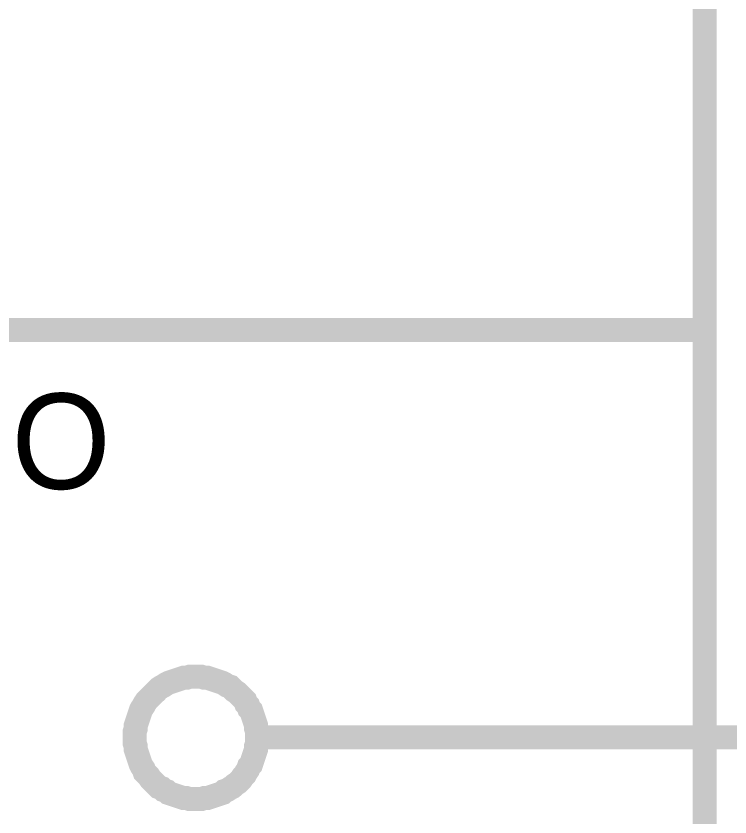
# Model space of a CAD drawing. Header units: inches. Extents: x 0 to 569, y 0 to 432.
# Drawn here: x 9.2 to 18.1, y 146.32 to 156.32 of the extents above; entities that cross this region are included whole.
import ezdxf

# ---------------------------------------------------------------- set-up
doc = ezdxf.new("R2010")
doc.units = ezdxf.units.IN
doc.layers.add('Sheet', color=255, linetype='Continuous')

msp = doc.modelspace()

# ---------------------------------------------------------------- linework, layer by layer
at = {"layer": 'Sheet'}
for points in [[(5.085, 185.415, 0.2997, 0.2997, 0), (17.785, 185.415, 0.2997, 0.2997, 0), (17.785, 152.4, 0.2997, 0.2997, 0), (5.085, 152.4, 0.2997, 0.2997, 0), (5.085, 185.415, 0.2997, 0.2997, 0)], [(5.085, 185.415, 0.0991, 0.0991, 0), (5.085, 152.4, 0.0991, 0.0991, 0), (17.785, 152.4, 0.0991, 0.0991, 0), (17.785, 185.415, 0.0991, 0.0991, 0), (5.085, 185.415, 0.0991, 0.0991, 0), (5.085, 185.415, 0.0991, 0.0991, 0)], [(5.085, 152.4, 0.2997, 0.2997, 0), (17.785, 152.4, 0.2997, 0.2997, 0), (17.785, 119.3726, 0.2997, 0.2997, 0), (5.085, 119.3726, 0.2997, 0.2997, 0), (5.085, 152.4, 0.2997, 0.2997, 0)], [(5.085, 152.4, 0.0991, 0.0991, 0), (5.085, 119.3726, 0.0991, 0.0991, 0), (17.785, 119.3726, 0.0991, 0.0991, 0), (17.785, 152.4, 0.0991, 0.0991, 0), (5.085, 152.4, 0.0991, 0.0991, 0), (5.085, 152.4, 0.0991, 0.0991, 0)]]:
    msp.add_lwpolyline(points, format="xyseb", close=True, dxfattribs=at)
for points in [[(10.6784, 147.315, 0.2997, 0.2997, 0), (10.6784, 147.3522, 0.2997, 0.2997, 0), (10.6784, 147.3895, 0.2997, 0.2997, 0), (10.6908, 147.4267, 0.2997, 0.2997, 0), (10.6908, 147.4639, 0.2997, 0.2997, 0), (10.7032, 147.5011, 0.2997, 0.2997, 0), (10.7156, 147.5383, 0.2997, 0.2997, 0), (10.728, 147.5755, 0.2997, 0.2997, 0), (10.7404, 147.6127, 0.2997, 0.2997, 0), (10.7528, 147.6499, 0.2997, 0.2997, 0), (10.7652, 147.6747, 0.2997, 0.2997, 0), (10.79, 147.7119, 0.2997, 0.2997, 0), (10.8024, 147.7367, 0.2997, 0.2997, 0), (10.8272, 147.7739, 0.2997, 0.2997, 0), (10.8521, 147.7987, 0.2997, 0.2997, 0), (10.8769, 147.8235, 0.2997, 0.2997, 0), (10.9017, 147.8483, 0.2997, 0.2997, 0), (10.9265, 147.8731, 0.2997, 0.2997, 0), (10.9513, 147.8979, 0.2997, 0.2997, 0), (10.9761, 147.9228, 0.2997, 0.2997, 0), (11.0133, 147.9476, 0.2997, 0.2997, 0), (11.0381, 147.96, 0.2997, 0.2997, 0), (11.0753, 147.9848, 0.2997, 0.2997, 0), (11.1001, 147.9972, 0.2997, 0.2997, 0), (11.1373, 148.0096, 0.2997, 0.2997, 0), (11.1745, 148.022, 0.2997, 0.2997, 0), (11.2117, 148.0344, 0.2997, 0.2997, 0), (11.2489, 148.0468, 0.2997, 0.2997, 0), (11.2861, 148.0592, 0.2997, 0.2997, 0), (11.3233, 148.0592, 0.2997, 0.2997, 0), (11.3605, 148.0716, 0.2997, 0.2997, 0), (11.3978, 148.0716, 0.2997, 0.2997, 0), (11.435, 148.0716, 0.2997, 0.2997, 0)], [(11.435, 148.0716, 0.2997, 0.2997, 0), (11.435, 148.0716, 0.2997, 0.2997, 0)], [(11.435, 148.0716, 0.2997, 0.2997, 0), (11.4722, 148.0716, 0.2997, 0.2997, 0), (11.5094, 148.0716, 0.2997, 0.2997, 0), (11.5466, 148.0592, 0.2997, 0.2997, 0), (11.5838, 148.0592, 0.2997, 0.2997, 0), (11.621, 148.0468, 0.2997, 0.2997, 0), (11.6582, 148.0344, 0.2997, 0.2997, 0), (11.6954, 148.022, 0.2997, 0.2997, 0), (11.7326, 148.0096, 0.2997, 0.2997, 0), (11.7698, 147.9972, 0.2997, 0.2997, 0), (11.7946, 147.9848, 0.2997, 0.2997, 0), (11.8318, 147.96, 0.2997, 0.2997, 0), (11.869, 147.9476, 0.2997, 0.2997, 0), (11.8938, 147.9228, 0.2997, 0.2997, 0), (11.9187, 147.8979, 0.2997, 0.2997, 0), (11.9559, 147.8731, 0.2997, 0.2997, 0), (11.9807, 147.8483, 0.2997, 0.2997, 0), (12.0055, 147.8235, 0.2997, 0.2997, 0), (12.0303, 147.7987, 0.2997, 0.2997, 0), (12.0551, 147.7739, 0.2997, 0.2997, 0), (12.0675, 147.7367, 0.2997, 0.2997, 0), (12.0923, 147.7119, 0.2997, 0.2997, 0), (12.1047, 147.6747, 0.2997, 0.2997, 0), (12.1295, 147.6499, 0.2997, 0.2997, 0), (12.1419, 147.6127, 0.2997, 0.2997, 0), (12.1543, 147.5755, 0.2997, 0.2997, 0), (12.1667, 147.5383, 0.2997, 0.2997, 0), (12.1791, 147.5011, 0.2997, 0.2997, 0), (12.1915, 147.4639, 0.2997, 0.2997, 0), (12.1915, 147.4267, 0.2997, 0.2997, 0), (12.2039, 147.3895, 0.2997, 0.2997, 0), (12.2039, 147.3522, 0.2997, 0.2997, 0), (12.2039, 147.315, 0.2997, 0.2997, 0)], [(11.435, 146.5461, 0.2997, 0.2997, 0), (11.3978, 146.5461, 0.2997, 0.2997, 0), (11.3605, 146.5461, 0.2997, 0.2997, 0), (11.3233, 146.5585, 0.2997, 0.2997, 0), (11.2861, 146.5585, 0.2997, 0.2997, 0), (11.2489, 146.5709, 0.2997, 0.2997, 0), (11.2117, 146.5833, 0.2997, 0.2997, 0), (11.1745, 146.5957, 0.2997, 0.2997, 0), (11.1373, 146.6081, 0.2997, 0.2997, 0), (11.1001, 146.6205, 0.2997, 0.2997, 0), (11.0753, 146.6453, 0.2997, 0.2997, 0), (11.0381, 146.6577, 0.2997, 0.2997, 0), (11.0133, 146.6825, 0.2997, 0.2997, 0), (10.9761, 146.6949, 0.2997, 0.2997, 0), (10.9513, 146.7197, 0.2997, 0.2997, 0), (10.9265, 146.7445, 0.2997, 0.2997, 0), (10.9017, 146.7693, 0.2997, 0.2997, 0), (10.8769, 146.7941, 0.2997, 0.2997, 0), (10.8521, 146.8313, 0.2997, 0.2997, 0), (10.8272, 146.8562, 0.2997, 0.2997, 0), (10.8024, 146.881, 0.2997, 0.2997, 0), (10.79, 146.9182, 0.2997, 0.2997, 0), (10.7652, 146.9554, 0.2997, 0.2997, 0), (10.7528, 146.9802, 0.2997, 0.2997, 0), (10.7404, 147.0174, 0.2997, 0.2997, 0), (10.728, 147.0546, 0.2997, 0.2997, 0), (10.7156, 147.0918, 0.2997, 0.2997, 0), (10.7032, 147.129, 0.2997, 0.2997, 0), (10.6908, 147.1662, 0.2997, 0.2997, 0), (10.6908, 147.2034, 0.2997, 0.2997, 0), (10.6784, 147.2406, 0.2997, 0.2997, 0), (10.6784, 147.2778, 0.2997, 0.2997, 0), (10.6784, 147.315, 0.2997, 0.2997, 0)], [(10.6784, 147.315, 0.2997, 0.2997, 0), (10.6784, 147.315, 0.2997, 0.2997, 0)], [(12.2039, 147.315, 0.2997, 0.2997, 0), (12.2039, 147.2778, 0.2997, 0.2997, 0), (12.2039, 147.2406, 0.2997, 0.2997, 0), (12.1915, 147.2034, 0.2997, 0.2997, 0), (12.1915, 147.1662, 0.2997, 0.2997, 0), (12.1791, 147.129, 0.2997, 0.2997, 0), (12.1667, 147.0918, 0.2997, 0.2997, 0), (12.1543, 147.0546, 0.2997, 0.2997, 0), (12.1419, 147.0174, 0.2997, 0.2997, 0), (12.1295, 146.9802, 0.2997, 0.2997, 0), (12.1047, 146.9554, 0.2997, 0.2997, 0), (12.0923, 146.9182, 0.2997, 0.2997, 0), (12.0675, 146.881, 0.2997, 0.2997, 0), (12.0551, 146.8562, 0.2997, 0.2997, 0), (12.0303, 146.8313, 0.2997, 0.2997, 0), (12.0055, 146.7941, 0.2997, 0.2997, 0), (11.9807, 146.7693, 0.2997, 0.2997, 0), (11.9559, 146.7445, 0.2997, 0.2997, 0), (11.9187, 146.7197, 0.2997, 0.2997, 0), (11.8938, 146.6949, 0.2997, 0.2997, 0), (11.869, 146.6825, 0.2997, 0.2997, 0), (11.8318, 146.6577, 0.2997, 0.2997, 0), (11.7946, 146.6453, 0.2997, 0.2997, 0), (11.7698, 146.6205, 0.2997, 0.2997, 0), (11.7326, 146.6081, 0.2997, 0.2997, 0), (11.6954, 146.5957, 0.2997, 0.2997, 0), (11.6582, 146.5833, 0.2997, 0.2997, 0), (11.621, 146.5709, 0.2997, 0.2997, 0), (11.5838, 146.5585, 0.2997, 0.2997, 0), (11.5466, 146.5585, 0.2997, 0.2997, 0), (11.5094, 146.5461, 0.2997, 0.2997, 0), (11.4722, 146.5461, 0.2997, 0.2997, 0), (11.435, 146.5461, 0.2997, 0.2997, 0)], [(12.2039, 147.315, 0.2997, 0.2997, 0), (12.2039, 147.315, 0.2997, 0.2997, 0), (12.2039, 147.315, 0.2997, 0.2997, 0), (12.2039, 147.315, 0.2997, 0.2997, 0), (12.2039, 147.315, 0.2997, 0.2997, 0), (12.2039, 147.315, 0.2997, 0.2997, 0), (12.2039, 147.315, 0.2997, 0.2997, 0), (12.2039, 147.315, 0.2997, 0.2997, 0), (12.2039, 147.315, 0.2997, 0.2997, 0), (12.2039, 147.315, 0.2997, 0.2997, 0), (12.2039, 147.315, 0.2997, 0.2997, 0), (12.2039, 147.315, 0.2997, 0.2997, 0), (12.2039, 147.315, 0.2997, 0.2997, 0), (12.2039, 147.315, 0.2997, 0.2997, 0), (12.2039, 147.315, 0.2997, 0.2997, 0), (12.2039, 147.315, 0.2997, 0.2997, 0), (12.2039, 147.315, 0.2997, 0.2997, 0), (12.2039, 147.315, 0.2997, 0.2997, 0), (12.2039, 147.315, 0.2997, 0.2997, 0), (12.2039, 147.315, 0.2997, 0.2997, 0), (12.2039, 147.315, 0.2997, 0.2997, 0), (12.2039, 147.315, 0.2997, 0.2997, 0), (12.2039, 147.315, 0.2997, 0.2997, 0), (12.2039, 147.315, 0.2997, 0.2997, 0), (12.2039, 147.315, 0.2997, 0.2997, 0), (12.2039, 147.315, 0.2997, 0.2997, 0), (12.2039, 147.315, 0.2997, 0.2997, 0), (12.2039, 147.315, 0.2997, 0.2997, 0), (12.2039, 147.315, 0.2997, 0.2997, 0), (12.2039, 147.315, 0.2997, 0.2997, 0), (12.2039, 147.315, 0.2997, 0.2997, 0), (12.2039, 147.315, 0.2997, 0.2997, 0), (12.2039, 147.315, 0.2997, 0.2997, 0)], [(12.2039, 147.315, 0.2997, 0.2997, 0), (12.2039, 147.315, 0.2997, 0.2997, 0)], [(12.2039, 147.315, 0.2997, 0.2997, 0), (17.785, 147.315, 0.2997, 0.2997, 0)], [(17.785, 147.315, 0.2997, 0.2997, 0), (22.8699, 147.315, 0.2997, 0.2997, 0)]]:
    msp.add_lwpolyline(points, format="xyseb", dxfattribs=at)

# ---------------------------------------------------------------- texts
msp.add_text('CLK IO', height=1.19063, dxfattribs=at).set_placement((5.1594, 150.4156))

doc.saveas('drawing.dxf')
